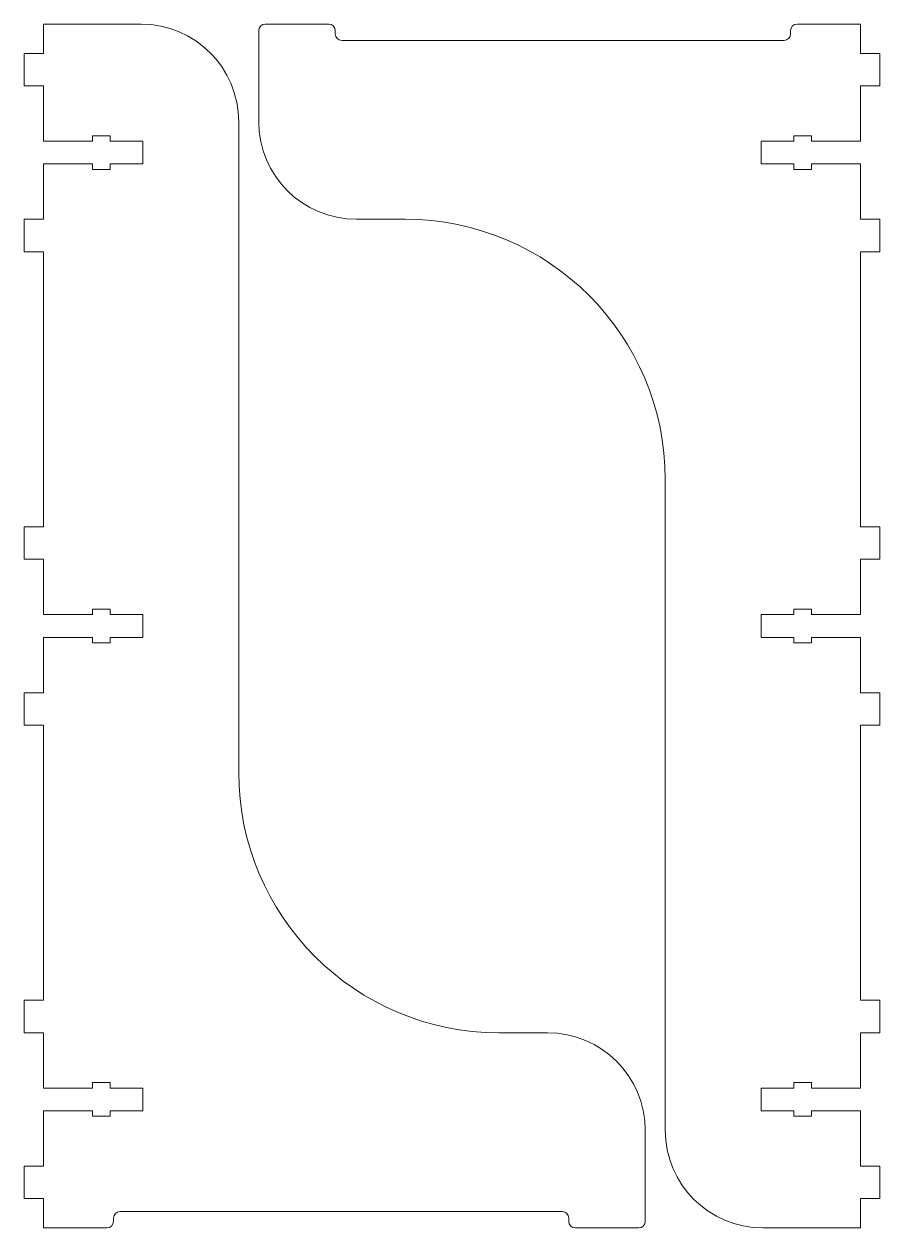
# Model space of a CAD drawing. Header units: millimetres. Extents: x 1474 to 2116, y 1544 to 1914.
# Drawn here: x 1852.7 to 2115.9, y 1543.9 to 1913.9 of the extents above; entities that cross this region are included whole.
import ezdxf

# ---------------------------------------------------------------- set-up
doc = ezdxf.new("R2010")
doc.units = ezdxf.units.MM

msp = doc.modelspace()

# ---------------------------------------------------------------- linework, layer by layer
at = {"color": 7, "linetype": 'Continuous', "lineweight": 15}
for p, q in [((1858.71, 1913.89), (1858.71, 1904.89)), ((1858.71, 1913.89), (1888.71, 1913.89)), ((1946.39, 1913.89), (1926.89, 1913.89)), ((2109.89, 1913.89), (2090.39, 1913.89)), ((2109.89, 1904.89), (2109.89, 1913.89)), ((1924.89, 1911.89), (1924.89, 1883.89)), ((1948.39, 1910.89), (1948.39, 1911.89)), ((2088.39, 1911.89), (2088.39, 1910.89)), ((2086.39, 1908.89), (1950.39, 1908.89)), ((1852.71, 1904.89), (1852.71, 1894.89)), ((1858.71, 1904.89), (1852.71, 1904.89)), ((2115.89, 1904.89), (2109.89, 1904.89)), ((2115.89, 1894.89), (2115.89, 1904.89)), ((1852.71, 1894.89), (1858.71, 1894.89)), ((1858.71, 1894.89), (1858.71, 1877.89)), ((2109.89, 1894.89), (2115.89, 1894.89)), ((2109.89, 1877.89), (2109.89, 1894.89)), ((1918.71, 1883.89), (1918.71, 1683.89)), ((1858.71, 1877.89), (1873.71, 1877.89)), ((1873.71, 1879.59), (1879.21, 1879.59)), ((1873.71, 1877.89), (1873.71, 1879.59)), ((1879.21, 1879.59), (1879.21, 1877.89)), ((1879.21, 1877.89), (1889.21, 1877.89)), ((1889.21, 1877.89), (1889.21, 1870.89)), ((2089.39, 1877.89), (2079.39, 1877.89)), ((2079.39, 1877.89), (2079.39, 1870.89)), ((2094.89, 1879.59), (2089.39, 1879.59)), ((2089.39, 1879.59), (2089.39, 1877.89)), ((2094.89, 1877.89), (2094.89, 1879.59)), ((2109.89, 1877.89), (2094.89, 1877.89)), ((1858.71, 1870.89), (1858.71, 1853.89)), ((1873.71, 1870.89), (1858.71, 1870.89)), ((1873.71, 1869.19), (1873.71, 1870.89)), ((1879.21, 1869.19), (1873.71, 1869.19)), ((1879.21, 1870.89), (1879.21, 1869.19)), ((1889.21, 1870.89), (1879.21, 1870.89)), ((2079.39, 1870.89), (2089.39, 1870.89)), ((2089.39, 1870.89), (2089.39, 1869.19)), ((2089.39, 1869.19), (2094.89, 1869.19)), ((2094.89, 1869.19), (2094.89, 1870.89)), ((2094.89, 1870.89), (2109.89, 1870.89)), ((2109.89, 1853.89), (2109.89, 1870.89)), ((1852.71, 1843.89), (1852.71, 1853.89)), ((1852.71, 1853.89), (1858.71, 1853.89)), ((1969.89, 1853.89), (1954.89, 1853.89)), ((2115.89, 1853.89), (2109.89, 1853.89)), ((2115.89, 1843.89), (2115.89, 1853.89)), ((1858.71, 1843.89), (1852.71, 1843.89)), ((1858.71, 1843.89), (1858.71, 1759.39)), ((2109.89, 1843.89), (2115.89, 1843.89)), ((2109.89, 1759.39), (2109.89, 1843.89)), ((2049.89, 1573.89), (2049.89, 1773.89)), ((1852.71, 1749.39), (1852.71, 1759.39)), ((1852.71, 1759.39), (1858.71, 1759.39)), ((2109.89, 1759.39), (2115.89, 1759.39)), ((2115.89, 1759.39), (2115.89, 1749.39)), ((1858.71, 1749.39), (1852.71, 1749.39)), ((1858.71, 1749.39), (1858.71, 1732.39)), ((2115.89, 1749.39), (2109.89, 1749.39)), ((2109.89, 1732.39), (2109.89, 1749.39)), ((1858.71, 1732.39), (1873.71, 1732.39)), ((1873.71, 1734.09), (1879.21, 1734.09)), ((1873.71, 1732.39), (1873.71, 1734.09)), ((1879.21, 1734.09), (1879.21, 1732.39)), ((1879.21, 1732.39), (1889.21, 1732.39)), ((1889.21, 1732.39), (1889.21, 1725.39)), ((2079.39, 1732.39), (2089.39, 1732.39)), ((2079.39, 1725.39), (2079.39, 1732.39)), ((2089.39, 1734.09), (2094.89, 1734.09)), ((2089.39, 1732.39), (2089.39, 1734.09)), ((2094.89, 1734.09), (2094.89, 1732.39)), ((2094.89, 1732.39), (2109.89, 1732.39)), ((1858.71, 1725.39), (1858.71, 1708.39)), ((1873.71, 1725.39), (1858.71, 1725.39)), ((1873.71, 1723.69), (1873.71, 1725.39)), ((1879.21, 1725.39), (1879.21, 1723.69)), ((1889.21, 1725.39), (1879.21, 1725.39)), ((2089.39, 1725.39), (2079.39, 1725.39)), ((2089.39, 1723.69), (2089.39, 1725.39)), ((2094.89, 1725.39), (2094.89, 1723.69)), ((2109.89, 1725.39), (2094.89, 1725.39)), ((2109.89, 1708.39), (2109.89, 1725.39)), ((1879.21, 1723.69), (1873.71, 1723.69)), ((2094.89, 1723.69), (2089.39, 1723.69)), ((1852.71, 1698.39), (1852.71, 1708.39)), ((1852.71, 1708.39), (1858.71, 1708.39)), ((2109.89, 1708.39), (2115.89, 1708.39)), ((2115.89, 1708.39), (2115.89, 1698.39)), ((1858.71, 1698.39), (1852.71, 1698.39)), ((1858.71, 1698.39), (1858.71, 1613.89)), ((2115.89, 1698.39), (2109.89, 1698.39)), ((2109.89, 1613.89), (2109.89, 1698.39)), ((1852.71, 1613.89), (1852.71, 1603.89)), ((1858.71, 1613.89), (1852.71, 1613.89)), ((2109.89, 1613.89), (2115.89, 1613.89)), ((2115.89, 1613.89), (2115.89, 1603.89)), ((1852.71, 1603.89), (1858.71, 1603.89)), ((1858.71, 1603.89), (1858.71, 1586.89)), ((1998.71, 1603.89), (2013.71, 1603.89)), ((2115.89, 1603.89), (2109.89, 1603.89)), ((2109.89, 1586.89), (2109.89, 1603.89)), ((1879.21, 1588.59), (1873.71, 1588.59)), ((1873.71, 1588.59), (1873.71, 1586.89)), ((1879.21, 1586.89), (1879.21, 1588.59)), ((2089.39, 1588.59), (2094.89, 1588.59)), ((2089.39, 1586.89), (2089.39, 1588.59)), ((2094.89, 1588.59), (2094.89, 1586.89)), ((1873.71, 1586.89), (1858.71, 1586.89)), ((1889.21, 1586.89), (1879.21, 1586.89)), ((1889.21, 1579.89), (1889.21, 1586.89)), ((2079.39, 1586.89), (2089.39, 1586.89)), ((2079.39, 1579.89), (2079.39, 1586.89)), ((2094.89, 1586.89), (2109.89, 1586.89)), ((1858.71, 1579.89), (1858.71, 1562.89)), ((1858.71, 1579.89), (1873.71, 1579.89)), ((1873.71, 1579.89), (1873.71, 1578.19)), ((1873.71, 1578.19), (1879.21, 1578.19)), ((1879.21, 1578.19), (1879.21, 1579.89)), ((1879.21, 1579.89), (1889.21, 1579.89)), ((2089.39, 1579.89), (2079.39, 1579.89)), ((2089.39, 1578.19), (2089.39, 1579.89)), ((2094.89, 1578.19), (2089.39, 1578.19)), ((2094.89, 1579.89), (2094.89, 1578.19)), ((2109.89, 1579.89), (2094.89, 1579.89)), ((2109.89, 1562.89), (2109.89, 1579.89)), ((2043.71, 1545.89), (2043.71, 1573.89)), ((1852.71, 1562.89), (1852.71, 1552.89)), ((1858.71, 1562.89), (1852.71, 1562.89)), ((2115.89, 1562.89), (2109.89, 1562.89)), ((2115.89, 1552.89), (2115.89, 1562.89)), ((1852.71, 1552.89), (1858.71, 1552.89)), ((1858.71, 1552.89), (1858.71, 1543.89)), ((2109.89, 1552.89), (2115.89, 1552.89)), ((2109.89, 1543.89), (2109.89, 1552.89)), ((1880.21, 1545.89), (1880.21, 1546.89)), ((1882.21, 1548.89), (2018.21, 1548.89)), ((2020.21, 1546.89), (2020.21, 1545.89)), ((1858.71, 1543.89), (1878.21, 1543.89)), ((2022.21, 1543.89), (2041.71, 1543.89)), ((2109.89, 1543.89), (2079.89, 1543.89))]:
    msp.add_line(p, q, dxfattribs=at)
for centre, radius, start, end in [((1888.71, 1883.89), 30, 0, 90), ((1926.89, 1911.89), 2, 90, 180), ((1946.39, 1911.89), 2, 0, 90), ((2090.39, 1911.89), 2, 90, 180), ((1950.39, 1910.89), 2, 180, 270), ((2086.39, 1910.89), 2, 270, 0), ((1954.89, 1883.89), 30, 180, 270), ((1969.89, 1773.89), 80, 0, 90), ((1998.71, 1683.89), 80, 180, 270), ((2013.71, 1573.89), 30, 0, 90), ((2079.89, 1573.89), 30, 180, 270), ((1882.21, 1546.89), 2, 90, 180), ((2018.21, 1546.89), 2, 0, 90), ((1878.21, 1545.89), 2, 270, 0), ((2022.21, 1545.89), 2, 180, 270), ((2041.71, 1545.89), 2, 270, 0)]:
    msp.add_arc(centre, radius, start, end, dxfattribs=at)

doc.saveas('drawing.dxf')
